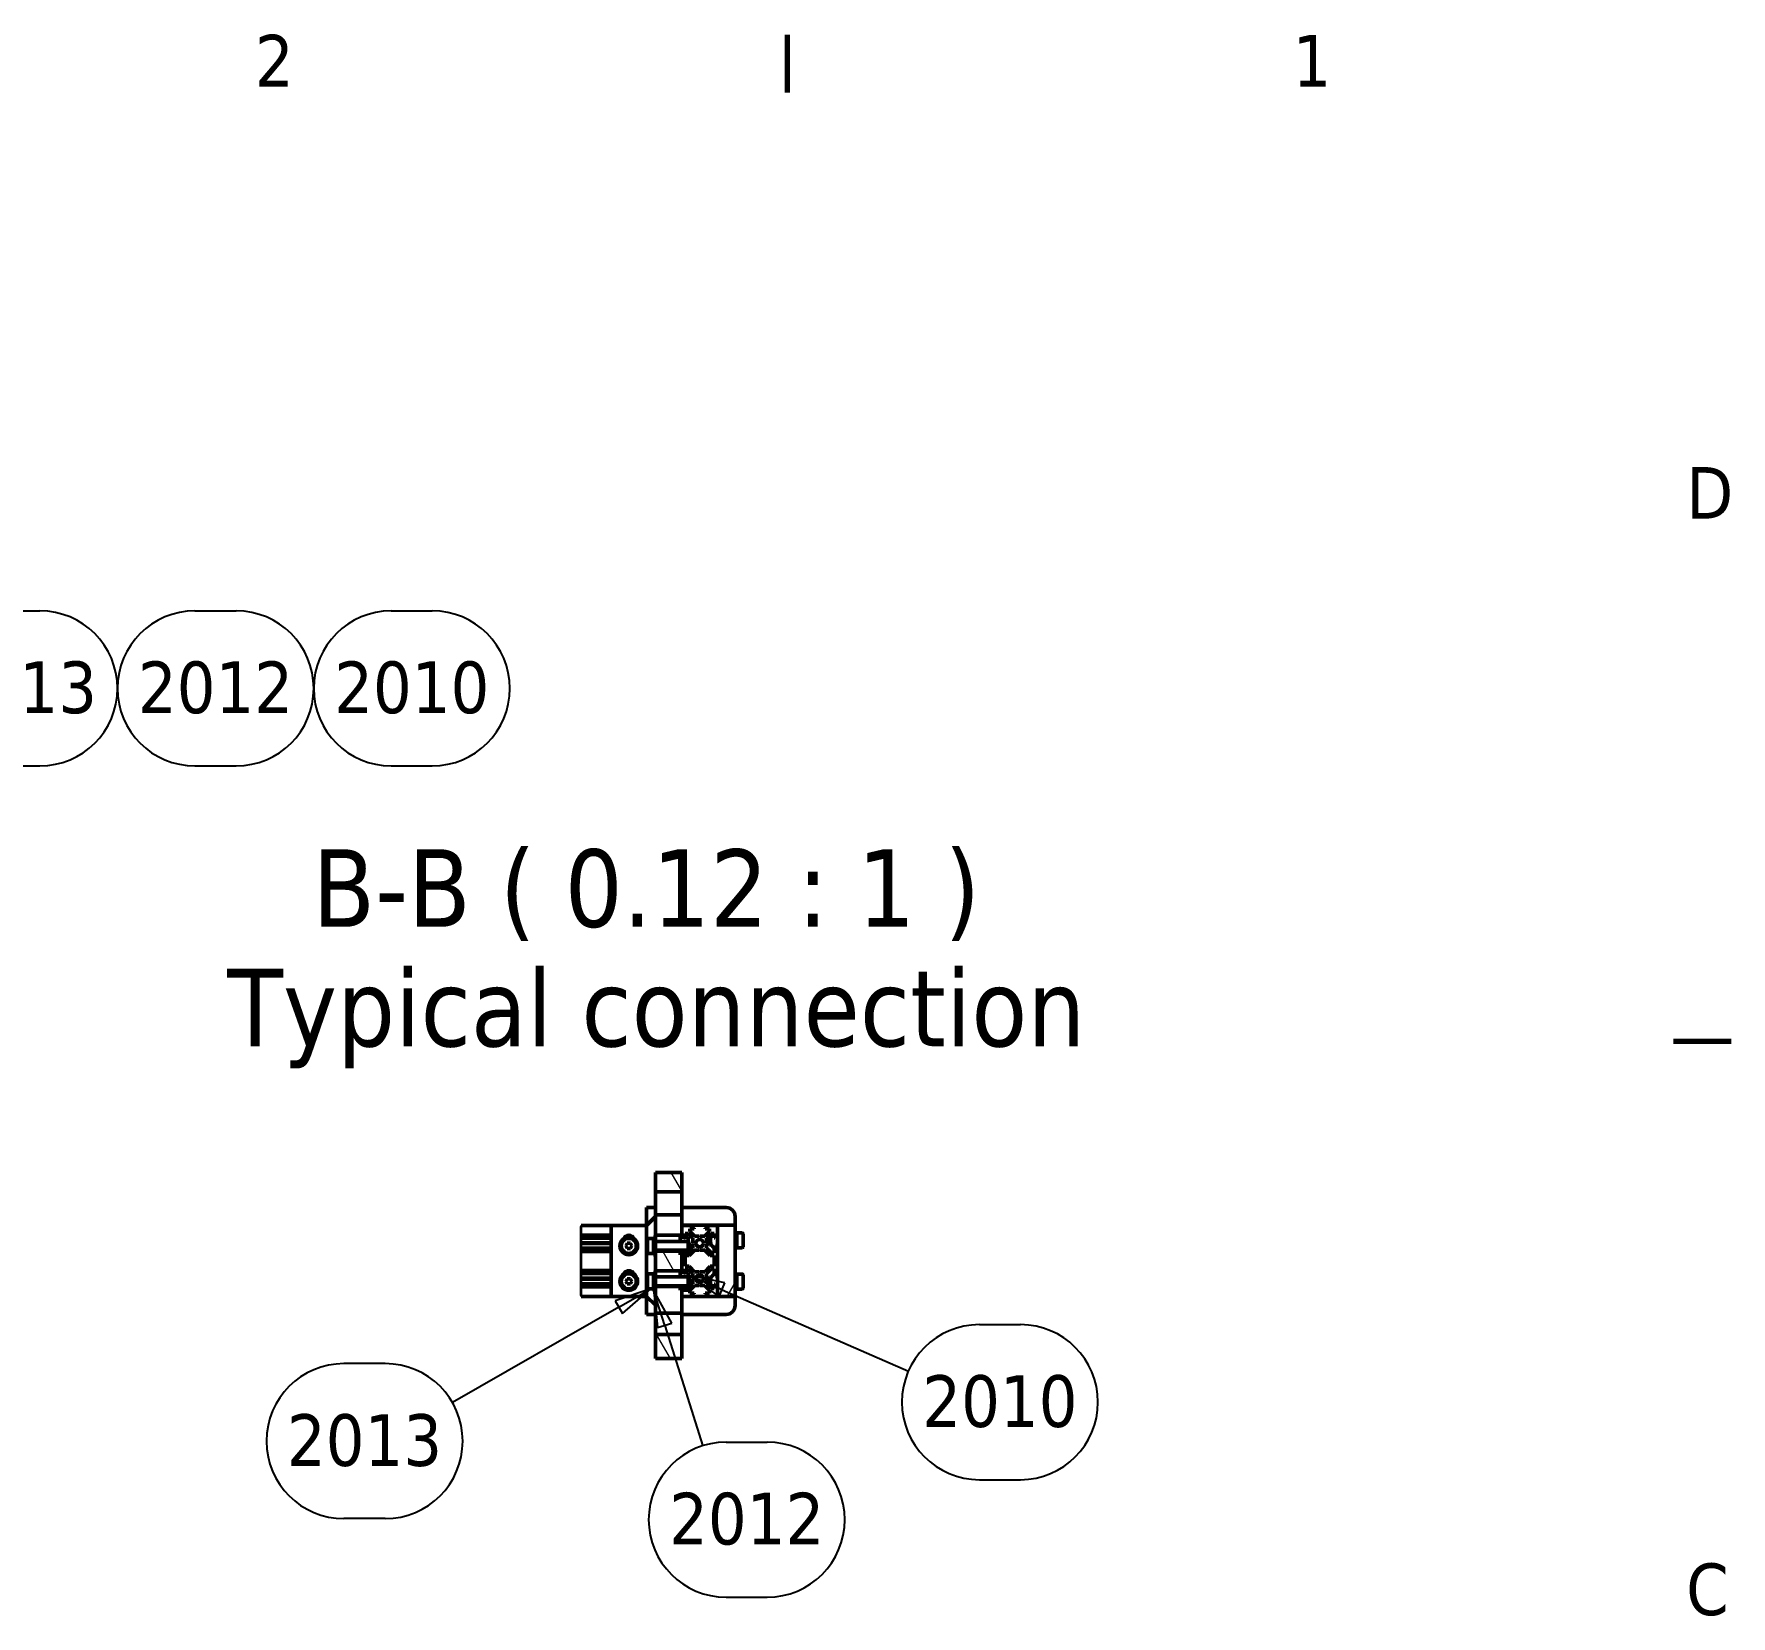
# Model space of a CAD drawing. Header units: millimetres. Extents: x -2748 to 3818, y -1510 to 2700.
# Drawn here: x 2718 to 3763, y 1671 to 2645 of the extents above; entities that cross this region are included whole.
import ezdxf

# ---------------------------------------------------------------- set-up
doc = ezdxf.new("R2010")
doc.units = ezdxf.units.MM
doc.header["$LTSCALE"] = 9.090909
for name, color, linetype, lineweight in [('Border (ISO)', 7, 'Continuous', 70), ('Hatch (ISO)', 7, 'Continuous', 18), ('Symbol (ISO)', 7, 'Continuous', 25), ('Visible (ISO)', 7, 'Continuous', 50), ('Visible Narrow (ISO)', 7, 'Continuous', 35)]:
    doc.layers.add(name, color=color, linetype=linetype, lineweight=lineweight)
doc.styles.add('Label Text (ISO)', font='tahoma.ttf')
doc.styles.add('Note Text (ISO)', font='tahoma.ttf')
pattern_1 = [(135.0002, (0, 0), (-20.4096, -20.40975), [])]

# ---------------------------------------------------------------- blocks, each defined once
blk = doc.blocks.new('Borders Default Border')
at = {"layer": 'Border (ISO)'}
for p, q in [((350, 287), (350, 290.9)), ((410, 222.75), (413.9, 222.75))]:
    blk.add_line(p, q, dxfattribs=at)
at = {"layer": 'Border (ISO)', "char_height": 3.5, "attachment_point": 7, "style": 'Note Text (ISO)'}
for s, insert in [('2', (313.94, 287.4)), ('1', (384.21, 287.4)), ('D', (410.87, 258.13)), ('C', (410.86, 183.81))]:
    blk.add_mtext(s, dxfattribs=dict(at, insert=insert))
blk = doc.blocks.new('Balloon18')
at = {"layer": 'Symbol (ISO)'}
for p, q in [((274.16, 253.81), (273.81, 253.92)), ((274.16, 253.88), (273.81, 253.92)), ((273.81, 253.92), (274.07, 253.78)), ((275.09, 253.78), (274.36, 253.86)), ((274.43, 253.58), (276.04, 252.68)), ((276.19, 253.16), (274.89, 253.58)), ((276.04, 252.68), (276.32, 253.58)), ((276.19, 253.16), (291.6, 248.24)), ((296.59, 251.89), (299.38, 251.89)), ((309.88, 251.89), (312.67, 251.89)), ((323.17, 251.89), (325.95, 251.89)), ((296.59, 241.39), (299.38, 241.39)), ((309.88, 241.39), (312.67, 241.39)), ((323.17, 241.39), (325.95, 241.39))]:
    blk.add_line(p, q, dxfattribs=at)
at = {"layer": 'Symbol (ISO)', "flags": 128}
blk.add_lwpolyline([(276.34, 253.64), (273.81, 253.92)], dxfattribs=at)
at = {"layer": 'Symbol (ISO)'}
for centre, start, end in [((296.59, 246.64), 90, 270), ((299.38, 246.64), 270, 90), ((309.88, 246.64), 90, 270), ((312.67, 246.64), 270, 90), ((323.17, 246.64), 90, 270), ((325.95, 246.64), 270, 90)]:
    blk.add_arc(centre, 5.25, start, end, dxfattribs=at)
blk.add_solid([(276.34, 253.64), (273.81, 253.92), (276.04, 252.68), (276.34, 253.64)], dxfattribs=at)
at = {"layer": 'Symbol (ISO)', "char_height": 3.5, "attachment_point": 5, "style": 'Note Text (ISO)'}
for s, insert in [('2013', (297.99, 246.68)), ('2012', (311.27, 246.68)), ('2010', (324.56, 246.68))]:
    blk.add_mtext(s, dxfattribs=dict(at, insert=insert))
blk = doc.blocks.new('Balloon19')
at = {"layer": 'Symbol (ISO)'}
for p, q in [((340.76, 205.97), (338.34, 205.16)), ((338.59, 204.73), (340.76, 205.97)), ((340.3, 205.58), (340.76, 205.97)), ((338.59, 204.73), (327.31, 198.27)), ((338.34, 205.16), (338.84, 204.3)), ((338.84, 204.3), (340.05, 205.36)), ((322.76, 200.91), (319.97, 200.91)), ((322.76, 190.41), (319.97, 190.41))]:
    blk.add_line(p, q, dxfattribs=at)
at = {"layer": 'Symbol (ISO)', "flags": 128}
blk.add_lwpolyline([(338.84, 204.3), (340.76, 205.97)], dxfattribs=at)
at = {"layer": 'Symbol (ISO)'}
for centre, start, end in [((319.97, 195.66), 90, 270), ((322.76, 195.66), 270, 90)]:
    blk.add_arc(centre, 5.25, start, end, dxfattribs=at)
blk.add_solid([(338.84, 204.3), (340.76, 205.97), (338.34, 205.16), (338.84, 204.3)], dxfattribs=at)
at = {"layer": 'Symbol (ISO)', "insert": (321.36, 195.7), "char_height": 3.5, "attachment_point": 5, "style": 'Note Text (ISO)'}
blk.add_mtext('2013', dxfattribs=at)
blk = doc.blocks.new('Balloon20')
at = {"layer": 'Symbol (ISO)'}
for p, q in [((341.69, 203.5), (340.94, 205.88)), ((342.17, 203.65), (340.94, 205.88)), ((340.94, 205.88), (340.99, 205.36)), ((341.04, 204.98), (341.21, 203.35)), ((341.21, 203.35), (342.17, 203.65)), ((341.69, 203.5), (344.27, 195.33)), ((345.85, 195.59), (348.63, 195.59)), ((345.85, 185.09), (348.63, 185.09))]:
    blk.add_line(p, q, dxfattribs=at)
at = {"layer": 'Symbol (ISO)', "flags": 128}
blk.add_lwpolyline([(342.17, 203.65), (340.94, 205.88)], dxfattribs=at)
at = {"layer": 'Symbol (ISO)'}
for centre, start, end in [((345.85, 190.34), 90, 270), ((348.63, 190.34), 270, 90)]:
    blk.add_arc(centre, 5.25, start, end, dxfattribs=at)
blk.add_solid([(342.17, 203.65), (340.94, 205.88), (341.21, 203.35), (342.17, 203.65)], dxfattribs=at)
at = {"layer": 'Symbol (ISO)', "insert": (347.24, 190.38), "char_height": 3.5, "attachment_point": 5, "style": 'Note Text (ISO)'}
blk.add_mtext('2012', dxfattribs=at)
blk = doc.blocks.new('Balloon21')
at = {"layer": 'Symbol (ISO)'}
for p, q in [((345.57, 205.91), (343.28, 206.91)), ((345.77, 206.37), (343.28, 206.91)), ((343.28, 206.91), (345.37, 205.45)), ((345.37, 205.45), (345.77, 206.37)), ((345.57, 205.91), (358.2, 200.4)), ((363, 203.55), (365.78, 203.55)), ((363, 193.05), (365.78, 193.05))]:
    blk.add_line(p, q, dxfattribs=at)
at = {"layer": 'Symbol (ISO)', "flags": 128}
blk.add_lwpolyline([(345.77, 206.37), (343.28, 206.91)], dxfattribs=at)
at = {"layer": 'Symbol (ISO)'}
for centre, start, end in [((363, 198.3), 90, 270), ((365.78, 198.3), 270, 90)]:
    blk.add_arc(centre, 5.25, start, end, dxfattribs=at)
blk.add_solid([(345.77, 206.37), (343.28, 206.91), (345.37, 205.45), (345.77, 206.37)], dxfattribs=at)
at = {"layer": 'Symbol (ISO)', "insert": (364.39, 198.34), "char_height": 3.5, "attachment_point": 5, "style": 'Note Text (ISO)'}
blk.add_mtext('2010', dxfattribs=at)

msp = doc.modelspace()

# ---------------------------------------------------------------- hatches: boundary and pattern name
at = {"layer": 'Hatch (ISO)'}
h = msp.add_hatch(dxfattribs=at)
h.set_pattern_fill('ANSI31', color=256, scale=230.909091, angle=75.000175, style=0)
h.set_pattern_definition([(120.0002, (0, 0), (-24.9966, -14.4319), [])])
h.paths.add_polyline_path([(3116.879, 1829.656), (3116.879, 1844.383), (3100.515, 1844.383), (3100.515, 1829.656)])
h.paths.add_polyline_path([(3100.515, 1871.656), (3100.515, 1873.838), (3116.879, 1873.838), (3116.879, 1873.751), (3116.879, 1871.656), (3116.879, 1868.383), (3116.879, 1857.474), (3100.515, 1857.474)])
h.paths.add_polyline_path([(3100.515, 1893.474), (3100.515, 1895.656), (3116.879, 1895.656), (3116.879, 1895.569), (3116.879, 1893.474), (3116.879, 1883.743), (3116.879, 1883.656), (3100.515, 1883.656)])
h.paths.add_polyline_path([(3116.879, 1905.474), (3116.879, 1905.561), (3116.879, 1910.929), (3116.879, 1918.02), (3100.515, 1918.02), (3100.515, 1905.474)])
h.paths.add_polyline_path([(3116.879, 1932.201), (3116.879, 1944.201), (3100.515, 1944.201), (3100.515, 1932.201)])
h = msp.add_hatch(dxfattribs=at)
h.set_pattern_fill('ANSI31', color=256, scale=230.909091, style=0)
h.set_pattern_definition([(45, (0, 0), (-20.40967, 20.40967), [])])
h.paths.add_polyline_path([(3115.788, 1896.201), (3115.788, 1895.656), (3115.788, 1893.474), (3116.879, 1893.474), (3120.697, 1893.474), (3120.697, 1894.631), (3120.697, 1896.201), (3118.843, 1896.201), (3117.512, 1896.201)])
h.paths.add_polyline_path([(3120.697, 1904.383), (3118.843, 1904.383), (3118.057, 1904.383), (3115.788, 1904.383), (3115.788, 1901.656), (3120.697, 1901.656)])
h = msp.add_hatch(dxfattribs=at)
h.set_pattern_fill('ANSI31', color=256, scale=230.909091, angle=90.00021, style=0)
h.set_pattern_definition(pattern_1)
edge = h.paths.add_edge_path()
edge.add_line((3138.697, 1895.569), (3137.11, 1897.156))
edge.add_line((3137.11, 1897.156), (3136.734, 1897.156))
edge.add_line((3136.734, 1897.156), (3136.734, 1894.565))
edge.add_line((3136.734, 1894.565), (3134.945, 1894.565))
edge.add_line((3134.945, 1894.565), (3132.043, 1897.468))
edge.add_line((3132.043, 1897.468), (3132.043, 1900.347))
edge.add_line((3132.043, 1900.347), (3131.825, 1900.565))
edge.add_line((3131.825, 1900.565), (3132.043, 1900.783))
edge.add_line((3132.043, 1900.783), (3132.043, 1903.663))
edge.add_line((3132.043, 1903.663), (3134.945, 1906.565))
edge.add_line((3134.945, 1906.565), (3136.734, 1906.565))
edge.add_line((3136.734, 1906.565), (3136.734, 1903.974))
edge.add_line((3136.734, 1903.974), (3137.11, 1903.974))
edge.add_line((3137.11, 1903.974), (3138.697, 1905.561))
edge.add_line((3138.697, 1905.561), (3138.697, 1910.929))
edge.add_ellipse((3138.152, 1910.929), major_axis=(0, 0.545), ratio=1, start_angle=270, end_angle=360)
edge.add_line((3138.152, 1911.474), (3132.785, 1911.474))
edge.add_line((3132.785, 1911.474), (3131.197, 1909.887))
edge.add_line((3131.197, 1909.887), (3131.197, 1909.511))
edge.add_line((3131.197, 1909.511), (3133.788, 1909.511))
edge.add_line((3133.788, 1909.511), (3133.788, 1907.722))
edge.add_line((3133.788, 1907.722), (3130.886, 1904.82))
edge.add_line((3130.886, 1904.82), (3128.006, 1904.82))
edge.add_line((3128.006, 1904.82), (3127.788, 1904.601))
edge.add_line((3127.788, 1904.601), (3127.57, 1904.82))
edge.add_line((3127.57, 1904.82), (3124.691, 1904.82))
edge.add_line((3124.691, 1904.82), (3121.788, 1907.722))
edge.add_line((3121.788, 1907.722), (3121.788, 1909.511))
edge.add_line((3121.788, 1909.511), (3124.379, 1909.511))
edge.add_line((3124.379, 1909.511), (3124.379, 1909.887))
edge.add_line((3124.379, 1909.887), (3122.792, 1911.474))
edge.add_line((3122.792, 1911.474), (3117.425, 1911.474))
edge.add_ellipse((3117.425, 1910.929), major_axis=(0, 0.545), ratio=1, start_angle=0, end_angle=90)
edge.add_line((3116.879, 1910.929), (3116.879, 1905.561))
edge.add_line((3116.879, 1905.561), (3118.466, 1903.974))
edge.add_line((3118.466, 1903.974), (3118.843, 1903.974))
edge.add_line((3118.843, 1903.974), (3118.843, 1906.565))
edge.add_line((3118.843, 1906.565), (3120.631, 1906.565))
edge.add_line((3120.631, 1906.565), (3123.534, 1903.663))
edge.add_line((3123.534, 1903.663), (3123.534, 1900.783))
edge.add_line((3123.534, 1900.783), (3123.752, 1900.565))
edge.add_line((3123.752, 1900.565), (3123.534, 1900.347))
edge.add_line((3123.534, 1900.347), (3123.534, 1897.468))
edge.add_line((3123.534, 1897.468), (3120.631, 1894.565))
edge.add_line((3120.631, 1894.565), (3118.843, 1894.565))
edge.add_line((3118.843, 1894.565), (3118.843, 1896.201))
edge.add_line((3118.843, 1896.201), (3117.512, 1896.201))
edge.add_line((3117.512, 1896.201), (3116.879, 1895.569))
edge.add_line((3116.879, 1895.569), (3116.879, 1893.474))
edge.add_line((3116.879, 1893.474), (3116.879, 1883.743))
edge.add_line((3116.879, 1883.743), (3118.466, 1882.156))
edge.add_line((3118.466, 1882.156), (3118.843, 1882.156))
edge.add_line((3118.843, 1882.156), (3118.843, 1884.747))
edge.add_line((3118.843, 1884.747), (3120.631, 1884.747))
edge.add_line((3120.631, 1884.747), (3123.534, 1881.844))
edge.add_line((3123.534, 1881.844), (3123.534, 1878.965))
edge.add_line((3123.534, 1878.965), (3123.752, 1878.747))
edge.add_line((3123.752, 1878.747), (3123.534, 1878.529))
edge.add_line((3123.534, 1878.529), (3123.534, 1875.649))
edge.add_line((3123.534, 1875.649), (3120.631, 1872.747))
edge.add_line((3120.631, 1872.747), (3118.843, 1872.747))
edge.add_line((3118.843, 1872.747), (3118.843, 1874.383))
edge.add_line((3118.843, 1874.383), (3117.512, 1874.383))
edge.add_line((3117.512, 1874.383), (3116.879, 1873.751))
edge.add_line((3116.879, 1873.751), (3116.879, 1871.656))
edge.add_line((3116.879, 1871.656), (3116.879, 1868.383))
edge.add_ellipse((3117.425, 1868.383), major_axis=(0, -0.545), ratio=1, start_angle=270, end_angle=360)
edge.add_line((3117.425, 1867.838), (3122.792, 1867.838))
edge.add_line((3122.792, 1867.838), (3124.379, 1869.425))
edge.add_line((3124.379, 1869.425), (3124.379, 1869.801))
edge.add_line((3124.379, 1869.801), (3121.788, 1869.801))
edge.add_line((3121.788, 1869.801), (3121.788, 1871.59))
edge.add_line((3121.788, 1871.59), (3124.691, 1874.492))
edge.add_line((3124.691, 1874.492), (3127.57, 1874.492))
edge.add_line((3127.57, 1874.492), (3127.788, 1874.711))
edge.add_line((3127.788, 1874.711), (3128.006, 1874.492))
edge.add_line((3128.006, 1874.492), (3130.886, 1874.492))
edge.add_line((3130.886, 1874.492), (3133.788, 1871.59))
edge.add_line((3133.788, 1871.59), (3133.788, 1869.801))
edge.add_line((3133.788, 1869.801), (3131.197, 1869.801))
edge.add_line((3131.197, 1869.801), (3131.197, 1869.425))
edge.add_line((3131.197, 1869.425), (3132.785, 1867.838))
edge.add_line((3132.785, 1867.838), (3138.152, 1867.838))
edge.add_ellipse((3138.152, 1868.383), major_axis=(0, -0.545), ratio=1, start_angle=0, end_angle=90)
edge.add_line((3138.697, 1868.383), (3138.697, 1873.751))
edge.add_line((3138.697, 1873.751), (3137.11, 1875.338))
edge.add_line((3137.11, 1875.338), (3136.734, 1875.338))
edge.add_line((3136.734, 1875.338), (3136.734, 1872.747))
edge.add_line((3136.734, 1872.747), (3134.945, 1872.747))
edge.add_line((3134.945, 1872.747), (3132.043, 1875.649))
edge.add_line((3132.043, 1875.649), (3132.043, 1878.529))
edge.add_line((3132.043, 1878.529), (3131.825, 1878.747))
edge.add_line((3131.825, 1878.747), (3132.043, 1878.965))
edge.add_line((3132.043, 1878.965), (3132.043, 1881.844))
edge.add_line((3132.043, 1881.844), (3134.945, 1884.747))
edge.add_line((3134.945, 1884.747), (3136.734, 1884.747))
edge.add_line((3136.734, 1884.747), (3136.734, 1882.156))
edge.add_line((3136.734, 1882.156), (3137.11, 1882.156))
edge.add_line((3137.11, 1882.156), (3138.697, 1883.743))
edge.add_line((3138.697, 1883.743), (3138.697, 1895.569))
edge = h.paths.add_edge_path(flags=0)
edge.add_ellipse((3127.788, 1878.747), major_axis=(0, 2.291), ratio=1, start_angle=0, end_angle=360)
edge = h.paths.add_edge_path(flags=0)
edge.add_ellipse((3127.788, 1900.565), major_axis=(0, 2.291), ratio=1, start_angle=0, end_angle=360)
h.paths.add_polyline_path([(3127.57, 1896.311), (3127.788, 1896.529), (3128.006, 1896.311), (3130.886, 1896.311), (3134.267, 1892.929), (3136.734, 1892.929), (3136.734, 1886.383), (3134.267, 1886.383), (3130.886, 1883.001), (3128.006, 1883.001), (3127.788, 1882.783), (3127.57, 1883.001), (3124.691, 1883.001), (3121.309, 1886.383), (3118.843, 1886.383), (3118.843, 1892.929), (3121.309, 1892.929), (3124.691, 1896.311)], flags=0)
h = msp.add_hatch(dxfattribs=at)
h.set_pattern_fill('ANSI31', color=256, scale=230.909091, angle=14.999978, style=0)
h.set_pattern_definition([(60, (0, 0), (-24.99664, 14.43183), [])])
h.paths.add_polyline_path([(3149.606, 1911.638), (3138.697, 1911.638), (3138.697, 1910.929), (3138.697, 1905.561), (3138.697, 1895.569), (3138.697, 1883.743), (3138.697, 1873.751), (3138.697, 1868.383), (3138.697, 1867.674), (3149.606, 1867.674)])
h = msp.add_hatch(dxfattribs=at)
h.set_pattern_fill('ANSI31', color=256, scale=230.909091, angle=90.00021, style=0)
h.set_pattern_definition(pattern_1)
h.paths.add_polyline_path([(3115.788, 1874.383), (3115.788, 1873.838), (3115.788, 1871.656), (3116.879, 1871.656), (3120.697, 1871.656), (3120.697, 1872.813), (3120.697, 1874.383), (3118.843, 1874.383), (3117.512, 1874.383)])
h.paths.add_polyline_path([(3120.697, 1882.565), (3118.843, 1882.565), (3118.057, 1882.565), (3115.788, 1882.565), (3115.788, 1879.838), (3120.697, 1879.838)])

# ---------------------------------------------------------------- linework, layer by layer
at = {"layer": 'Visible (ISO)'}
for p, q in [((3116.879, 1944.201), (3100.515, 1944.201)), ((3100.515, 1944.201), (3100.515, 1932.201)), ((3116.879, 1932.201), (3116.879, 1944.201)), ((3095.061, 1922.547), (3100.515, 1922.547)), ((3095.061, 1911.638), (3095.061, 1922.547)), ((3100.515, 1932.201), (3116.879, 1932.201)), ((3100.515, 1918.02), (3100.515, 1932.201)), ((3116.879, 1932.201), (3116.879, 1918.02)), ((3116.879, 1922.547), (3144.152, 1922.547)), ((3100.515, 1916.929), (3095.061, 1911.474)), ((3116.879, 1918.02), (3100.515, 1918.02)), ((3100.515, 1918.02), (3100.515, 1905.474)), ((3116.879, 1905.474), (3116.879, 1918.02)), ((3149.606, 1917.092), (3149.606, 1911.638)), ((3054.914, 1911.474), (3073.243, 1911.474)), ((3054.914, 1905.561), (3073.243, 1905.561)), ((3054.914, 1903.974), (3073.243, 1903.974)), ((3054.914, 1903.663), (3073.243, 1903.663)), ((3095.061, 1911.474), (3073.243, 1911.474)), ((3073.243, 1911.474), (3073.243, 1867.838)), ((3081.712, 1904.383), (3086.591, 1904.383)), ((3095.225, 1911.638), (3095.061, 1911.638)), ((3095.061, 1911.474), (3095.061, 1867.838)), ((3095.606, 1894.838), (3095.606, 1903.02)), ((3096.152, 1903.565), (3099.425, 1903.565)), ((3099.425, 1893.474), (3099.425, 1904.383)), ((3100.515, 1904.383), (3099.425, 1904.383)), ((3100.515, 1905.474), (3116.879, 1905.474)), ((3100.515, 1904.383), (3100.515, 1905.474)), ((3100.515, 1893.474), (3100.515, 1904.383)), ((3100.515, 1901.656), (3120.707, 1901.656)), ((3120.697, 1904.383), (3115.788, 1904.383)), ((3115.788, 1904.383), (3115.788, 1901.656)), ((3138.697, 1911.638), (3116.879, 1911.638)), ((3116.879, 1910.929), (3116.879, 1905.561)), ((3116.879, 1905.561), (3118.466, 1903.974)), ((3116.879, 1905.474), (3116.879, 1904.383)), ((3122.792, 1911.474), (3117.425, 1911.474)), ((3118.466, 1903.974), (3118.843, 1903.974)), ((3118.843, 1903.974), (3118.843, 1906.565)), ((3118.843, 1906.565), (3120.631, 1906.565)), ((3120.631, 1906.565), (3123.534, 1903.663)), ((3120.697, 1901.656), (3120.697, 1904.383)), ((3120.707, 1896.201), (3120.707, 1901.656)), ((3121.243, 1901.121), (3120.707, 1901.656)), ((3121.788, 1907.722), (3121.788, 1909.511)), ((3121.788, 1909.511), (3124.379, 1909.511)), ((3124.691, 1904.82), (3121.788, 1907.722)), ((3124.379, 1909.887), (3122.792, 1911.474)), ((3123.534, 1903.663), (3123.534, 1900.783)), ((3124.379, 1909.511), (3124.379, 1909.887)), ((3127.57, 1904.82), (3124.691, 1904.82)), ((3127.788, 1904.601), (3127.57, 1904.82)), ((3128.006, 1904.82), (3127.788, 1904.601)), ((3130.886, 1904.82), (3128.006, 1904.82)), ((3133.788, 1907.722), (3130.886, 1904.82)), ((3132.785, 1911.474), (3131.197, 1909.887)), ((3131.197, 1909.887), (3131.197, 1909.511)), ((3131.197, 1909.511), (3133.788, 1909.511)), ((3132.043, 1903.663), (3134.945, 1906.565)), ((3132.043, 1900.783), (3132.043, 1903.663)), ((3138.152, 1911.474), (3132.785, 1911.474)), ((3133.243, 1904.557), (3133.778, 1905.092)), ((3133.243, 1900.173), (3133.243, 1904.557)), ((3133.778, 1905.092), (3133.778, 1899.638)), ((3135.013, 1905.092), (3133.778, 1905.092)), ((3133.788, 1909.511), (3133.788, 1907.722)), ((3134.945, 1906.565), (3136.734, 1906.565)), ((3136.734, 1906.565), (3136.734, 1903.974)), ((3136.734, 1903.974), (3137.11, 1903.974)), ((3137.11, 1903.974), (3138.697, 1905.561)), ((3149.606, 1911.638), (3138.697, 1911.638)), ((3138.697, 1911.638), (3138.697, 1867.674)), ((3138.697, 1905.561), (3138.697, 1910.929)), ((3149.606, 1867.674), (3149.606, 1911.638)), ((3149.606, 1907.82), (3150.697, 1907.82)), ((3150.697, 1907.82), (3150.697, 1896.911)), ((3153.97, 1907.001), (3150.697, 1907.001)), ((3154.515, 1906.456), (3154.515, 1898.274)), ((3054.914, 1900.783), (3073.243, 1900.783)), ((3054.914, 1900.565), (3073.243, 1900.565)), ((3054.914, 1900.347), (3073.243, 1900.347)), ((3054.914, 1897.468), (3073.243, 1897.468)), ((3054.914, 1897.156), (3073.243, 1897.156)), ((3054.914, 1895.569), (3073.243, 1895.569)), ((3082.262, 1898.929), (3083.207, 1900.565)), ((3083.207, 1897.292), (3082.262, 1898.929)), ((3083.207, 1900.565), (3085.097, 1900.565)), ((3085.097, 1897.292), (3083.207, 1897.292)), ((3085.097, 1900.565), (3086.041, 1898.929)), ((3086.041, 1898.929), (3085.097, 1897.292)), ((3096.152, 1894.292), (3099.425, 1894.292)), ((3100.515, 1893.474), (3099.425, 1893.474)), ((3100.515, 1896.201), (3120.707, 1896.201)), ((3116.879, 1895.656), (3100.515, 1895.656)), ((3100.515, 1893.474), (3100.515, 1883.656)), ((3115.788, 1896.201), (3115.788, 1893.474)), ((3115.788, 1893.474), (3120.697, 1893.474)), ((3117.512, 1896.201), (3116.879, 1895.569)), ((3116.879, 1883.656), (3116.879, 1895.656)), ((3116.879, 1895.569), (3116.879, 1883.743)), ((3118.843, 1894.565), (3118.843, 1896.201)), ((3120.631, 1894.565), (3118.843, 1894.565)), ((3118.843, 1886.383), (3118.843, 1892.929)), ((3118.843, 1892.929), (3121.309, 1892.929)), ((3123.534, 1897.468), (3120.631, 1894.565)), ((3120.697, 1893.474), (3120.697, 1896.201)), ((3121.243, 1896.737), (3120.707, 1896.201)), ((3121.243, 1901.121), (3121.243, 1896.737)), ((3121.309, 1892.929), (3124.691, 1896.311)), ((3123.534, 1900.783), (3123.752, 1900.565)), ((3123.752, 1900.565), (3123.534, 1900.347)), ((3123.534, 1900.347), (3123.534, 1897.468)), ((3124.691, 1896.311), (3127.57, 1896.311)), ((3127.57, 1896.311), (3127.788, 1896.529)), ((3127.788, 1896.529), (3128.006, 1896.311)), ((3128.006, 1896.311), (3130.886, 1896.311)), ((3130.886, 1896.311), (3134.267, 1892.929)), ((3131.825, 1900.565), (3132.043, 1900.783)), ((3132.043, 1900.347), (3131.825, 1900.565)), ((3132.043, 1897.468), (3132.043, 1900.347)), ((3134.945, 1894.565), (3132.043, 1897.468)), ((3133.243, 1900.173), (3133.778, 1899.638)), ((3135.013, 1899.638), (3133.778, 1899.638)), ((3134.267, 1892.929), (3136.734, 1892.929)), ((3136.734, 1894.565), (3134.945, 1894.565)), ((3137.11, 1897.156), (3136.734, 1897.156)), ((3136.734, 1897.156), (3136.734, 1894.565)), ((3136.734, 1892.929), (3136.734, 1886.383)), ((3138.697, 1895.569), (3137.11, 1897.156)), ((3137.596, 1897.541), (3137.596, 1899.092)), ((3137.596, 1899.092), (3138.697, 1899.092)), ((3138.697, 1883.743), (3138.697, 1895.569)), ((3149.606, 1896.911), (3150.697, 1896.911)), ((3153.97, 1897.729), (3150.697, 1897.729)), ((3054.914, 1883.743), (3073.243, 1883.743)), ((3054.914, 1882.156), (3073.243, 1882.156)), ((3054.914, 1881.844), (3073.243, 1881.844)), ((3081.712, 1882.565), (3086.591, 1882.565)), ((3095.606, 1873.02), (3095.606, 1881.201)), ((3096.152, 1881.747), (3099.425, 1881.747)), ((3099.425, 1871.656), (3099.425, 1882.565)), ((3100.515, 1882.565), (3099.425, 1882.565)), ((3100.515, 1883.656), (3116.879, 1883.656)), ((3100.515, 1882.565), (3100.515, 1883.656)), ((3100.515, 1871.656), (3100.515, 1882.565)), ((3120.697, 1882.565), (3115.788, 1882.565)), ((3115.788, 1882.565), (3115.788, 1879.838)), ((3116.879, 1883.743), (3118.466, 1882.156)), ((3116.879, 1883.656), (3116.879, 1882.565)), ((3118.466, 1882.156), (3118.843, 1882.156)), ((3121.309, 1886.383), (3118.843, 1886.383)), ((3118.843, 1882.156), (3118.843, 1884.747)), ((3118.843, 1884.747), (3120.631, 1884.747)), ((3120.631, 1884.747), (3123.534, 1881.844)), ((3120.697, 1879.838), (3120.697, 1882.565)), ((3124.691, 1883.001), (3121.309, 1886.383)), ((3123.534, 1881.844), (3123.534, 1878.965)), ((3127.57, 1883.001), (3124.691, 1883.001)), ((3127.788, 1882.783), (3127.57, 1883.001)), ((3128.006, 1883.001), (3127.788, 1882.783)), ((3130.886, 1883.001), (3128.006, 1883.001)), ((3134.267, 1886.383), (3130.886, 1883.001)), ((3132.043, 1881.844), (3134.945, 1884.747)), ((3132.043, 1878.965), (3132.043, 1881.844)), ((3136.734, 1886.383), (3134.267, 1886.383)), ((3134.945, 1884.747), (3136.734, 1884.747)), ((3136.734, 1884.747), (3136.734, 1882.156)), ((3136.734, 1882.156), (3137.11, 1882.156)), ((3137.11, 1882.156), (3138.697, 1883.743)), ((3137.596, 1880.22), (3137.596, 1881.771)), ((3149.606, 1882.401), (3150.697, 1882.401)), ((3150.697, 1882.401), (3150.697, 1871.492)), ((3153.97, 1881.583), (3150.697, 1881.583)), ((3154.515, 1881.038), (3154.515, 1872.856)), ((3054.914, 1878.965), (3073.243, 1878.965)), ((3054.914, 1878.747), (3073.243, 1878.747)), ((3054.914, 1878.529), (3073.243, 1878.529)), ((3054.914, 1875.649), (3073.243, 1875.649)), ((3054.914, 1875.338), (3073.243, 1875.338)), ((3054.914, 1873.751), (3073.243, 1873.751)), ((3082.262, 1877.111), (3083.207, 1878.747)), ((3083.207, 1875.474), (3082.262, 1877.111)), ((3083.207, 1878.747), (3085.097, 1878.747)), ((3085.097, 1875.474), (3083.207, 1875.474)), ((3085.097, 1878.747), (3086.041, 1877.111)), ((3086.041, 1877.111), (3085.097, 1875.474)), ((3096.152, 1872.474), (3099.425, 1872.474)), ((3100.515, 1871.656), (3099.425, 1871.656)), ((3100.515, 1879.838), (3120.707, 1879.838)), ((3100.515, 1874.383), (3120.707, 1874.383)), ((3116.879, 1873.838), (3100.515, 1873.838)), ((3100.515, 1871.656), (3100.515, 1857.474)), ((3115.788, 1874.383), (3115.788, 1871.656)), ((3115.788, 1871.656), (3120.697, 1871.656)), ((3117.512, 1874.383), (3116.879, 1873.751)), ((3116.879, 1857.474), (3116.879, 1873.838)), ((3116.879, 1873.751), (3116.879, 1868.383)), ((3118.843, 1872.747), (3118.843, 1874.383)), ((3120.631, 1872.747), (3118.843, 1872.747)), ((3123.534, 1875.649), (3120.631, 1872.747)), ((3120.697, 1871.656), (3120.697, 1874.383)), ((3120.707, 1874.383), (3120.707, 1879.838)), ((3121.243, 1879.302), (3120.707, 1879.838)), ((3121.243, 1874.919), (3120.707, 1874.383)), ((3121.243, 1879.302), (3121.243, 1874.919)), ((3121.788, 1871.59), (3124.691, 1874.492)), ((3121.788, 1869.801), (3121.788, 1871.59)), ((3123.534, 1878.965), (3123.752, 1878.747)), ((3123.752, 1878.747), (3123.534, 1878.529)), ((3123.534, 1878.529), (3123.534, 1875.649)), ((3124.691, 1874.492), (3127.57, 1874.492)), ((3127.57, 1874.492), (3127.788, 1874.711)), ((3127.788, 1874.711), (3128.006, 1874.492)), ((3128.006, 1874.492), (3130.886, 1874.492)), ((3130.886, 1874.492), (3133.788, 1871.59)), ((3131.825, 1878.747), (3132.043, 1878.965)), ((3132.043, 1878.529), (3131.825, 1878.747)), ((3132.043, 1875.649), (3132.043, 1878.529)), ((3134.945, 1872.747), (3132.043, 1875.649)), ((3133.243, 1879.139), (3133.778, 1879.674)), ((3133.243, 1874.755), (3133.243, 1879.139)), ((3133.243, 1874.755), (3133.778, 1874.22)), ((3133.778, 1879.674), (3133.778, 1874.22)), ((3135.013, 1879.674), (3133.778, 1879.674)), ((3135.013, 1874.22), (3133.778, 1874.22)), ((3133.788, 1871.59), (3133.788, 1869.801)), ((3136.734, 1872.747), (3134.945, 1872.747)), ((3137.11, 1875.338), (3136.734, 1875.338)), ((3136.734, 1875.338), (3136.734, 1872.747)), ((3138.697, 1873.751), (3137.11, 1875.338)), ((3138.697, 1880.22), (3137.596, 1880.22)), ((3138.697, 1868.383), (3138.697, 1873.751)), ((3149.606, 1871.492), (3150.697, 1871.492)), ((3153.97, 1872.311), (3150.697, 1872.311)), ((3054.914, 1867.838), (3073.243, 1867.838)), ((3095.061, 1867.838), (3073.243, 1867.838)), ((3095.061, 1867.838), (3100.515, 1862.383)), ((3095.061, 1867.674), (3095.225, 1867.674)), ((3095.061, 1856.765), (3095.061, 1867.674)), ((3116.879, 1867.674), (3138.697, 1867.674)), ((3117.425, 1867.838), (3122.792, 1867.838)), ((3124.379, 1869.801), (3121.788, 1869.801)), ((3122.792, 1867.838), (3124.379, 1869.425)), ((3124.379, 1869.425), (3124.379, 1869.801)), ((3133.788, 1869.801), (3131.197, 1869.801)), ((3131.197, 1869.801), (3131.197, 1869.425)), ((3131.197, 1869.425), (3132.785, 1867.838)), ((3132.785, 1867.838), (3138.152, 1867.838)), ((3138.697, 1867.674), (3149.606, 1867.674)), ((3149.606, 1867.674), (3149.606, 1862.22)), ((3100.515, 1856.765), (3095.061, 1856.765)), ((3100.515, 1857.474), (3116.879, 1857.474)), ((3100.515, 1844.383), (3100.515, 1857.474)), ((3116.879, 1857.474), (3116.879, 1844.383)), ((3144.152, 1856.765), (3116.879, 1856.765)), ((3116.879, 1844.383), (3100.515, 1844.383)), ((3100.515, 1844.383), (3100.515, 1829.656)), ((3116.879, 1829.656), (3116.879, 1844.383)), ((3100.515, 1829.656), (3116.879, 1829.656))]:
    msp.add_line(p, q, dxfattribs=at)
for centre, radius in [((3084.152, 1898.929), 5.455), ((3084.152, 1898.929), 4.636), ((3127.788, 1900.565), 2.291), ((3084.152, 1877.111), 5.455), ((3084.152, 1877.111), 4.636), ((3127.788, 1878.747), 2.291)]:
    msp.add_circle(centre, radius, dxfattribs=at)
for centre, radius, start, end in [((3144.152, 1917.092), 5.455, 0, 90), ((3084.152, 1902.201), 3.273, 22.88538, 157.11462), ((3096.152, 1903.02), 0.545, 90, 180), ((3117.425, 1910.929), 0.545, 90, 180), ((3140.062, 1902.365), 5.739, 132.955667, 240.908332), ((3138.152, 1910.929), 0.545, 0, 90), ((3153.97, 1906.456), 0.545, 0, 90), ((3096.152, 1894.838), 0.545, 180, 270), ((3137.378, 1897.541), 0.218, 240.908332, 0), ((3153.97, 1898.274), 0.545, 270, 0), ((3084.152, 1880.383), 3.273, 22.88538, 157.11462), ((3096.152, 1881.201), 0.545, 90, 180), ((3140.062, 1876.947), 5.739, 119.091668, 227.044333), ((3137.378, 1881.771), 0.218, 0, 119.091668), ((3153.97, 1881.038), 0.545, 0, 90), ((3096.152, 1873.02), 0.545, 180, 270), ((3153.97, 1872.856), 0.545, 270, 0), ((3117.425, 1868.383), 0.545, 180, 270), ((3138.152, 1868.383), 0.545, 270, 0), ((3144.152, 1862.22), 5.455, 270, 0)]:
    msp.add_arc(centre, radius, start, end, dxfattribs=at)
at = {"layer": 'Visible Narrow (ISO)'}
for p, q in [((3054.914, 1911.474), (3054.914, 1910.929)), ((3054.914, 1905.561), (3054.914, 1910.929)), ((3054.914, 1903.974), (3054.914, 1905.561)), ((3054.914, 1903.663), (3054.914, 1903.974)), ((3054.914, 1900.783), (3054.914, 1903.663)), ((3054.914, 1900.565), (3054.914, 1900.783)), ((3054.914, 1900.347), (3054.914, 1900.565)), ((3054.914, 1897.468), (3054.914, 1900.347)), ((3054.914, 1897.156), (3054.914, 1897.468)), ((3054.914, 1895.569), (3054.914, 1897.156)), ((3054.914, 1883.743), (3054.914, 1895.569)), ((3054.914, 1882.156), (3054.914, 1883.743)), ((3054.914, 1881.844), (3054.914, 1882.156)), ((3054.914, 1878.965), (3054.914, 1881.844)), ((3054.914, 1878.747), (3054.914, 1878.965)), ((3054.914, 1878.529), (3054.914, 1878.747)), ((3054.914, 1875.649), (3054.914, 1878.529)), ((3054.914, 1875.338), (3054.914, 1875.649)), ((3054.914, 1873.751), (3054.914, 1875.338)), ((3054.914, 1868.383), (3054.914, 1873.751)), ((3054.914, 1868.383), (3054.914, 1867.838))]:
    msp.add_line(p, q, dxfattribs=at)

# ---------------------------------------------------------------- block references
at = {"xscale": 9.090909090909092, "yscale": 9.090909090909092, "zscale": 9.090909090909092}
msp.add_blockref('Borders Default Border', (0, 0), dxfattribs=at)
at = {"layer": 'Symbol (ISO)', "xscale": 9.090909090909092, "yscale": 9.090909090909092, "zscale": 9.090909090909092}
for name in ['Balloon18', 'Balloon21', 'Balloon19', 'Balloon20']:
    msp.add_blockref(name, (0, 0), dxfattribs=at)

# ---------------------------------------------------------------- texts
at = {"layer": 'Symbol (ISO)', "char_height": 47.72727, "attachment_point": 7, "style": 'Label Text (ISO)'}
for s, insert in [('B-B ( 0.12 : 1 )', (2889.339, 2086.753)), ('Typical connection', (2836.859, 2008.171))]:
    msp.add_mtext(s, dxfattribs=dict(at, insert=insert))

doc.saveas('drawing.dxf')
